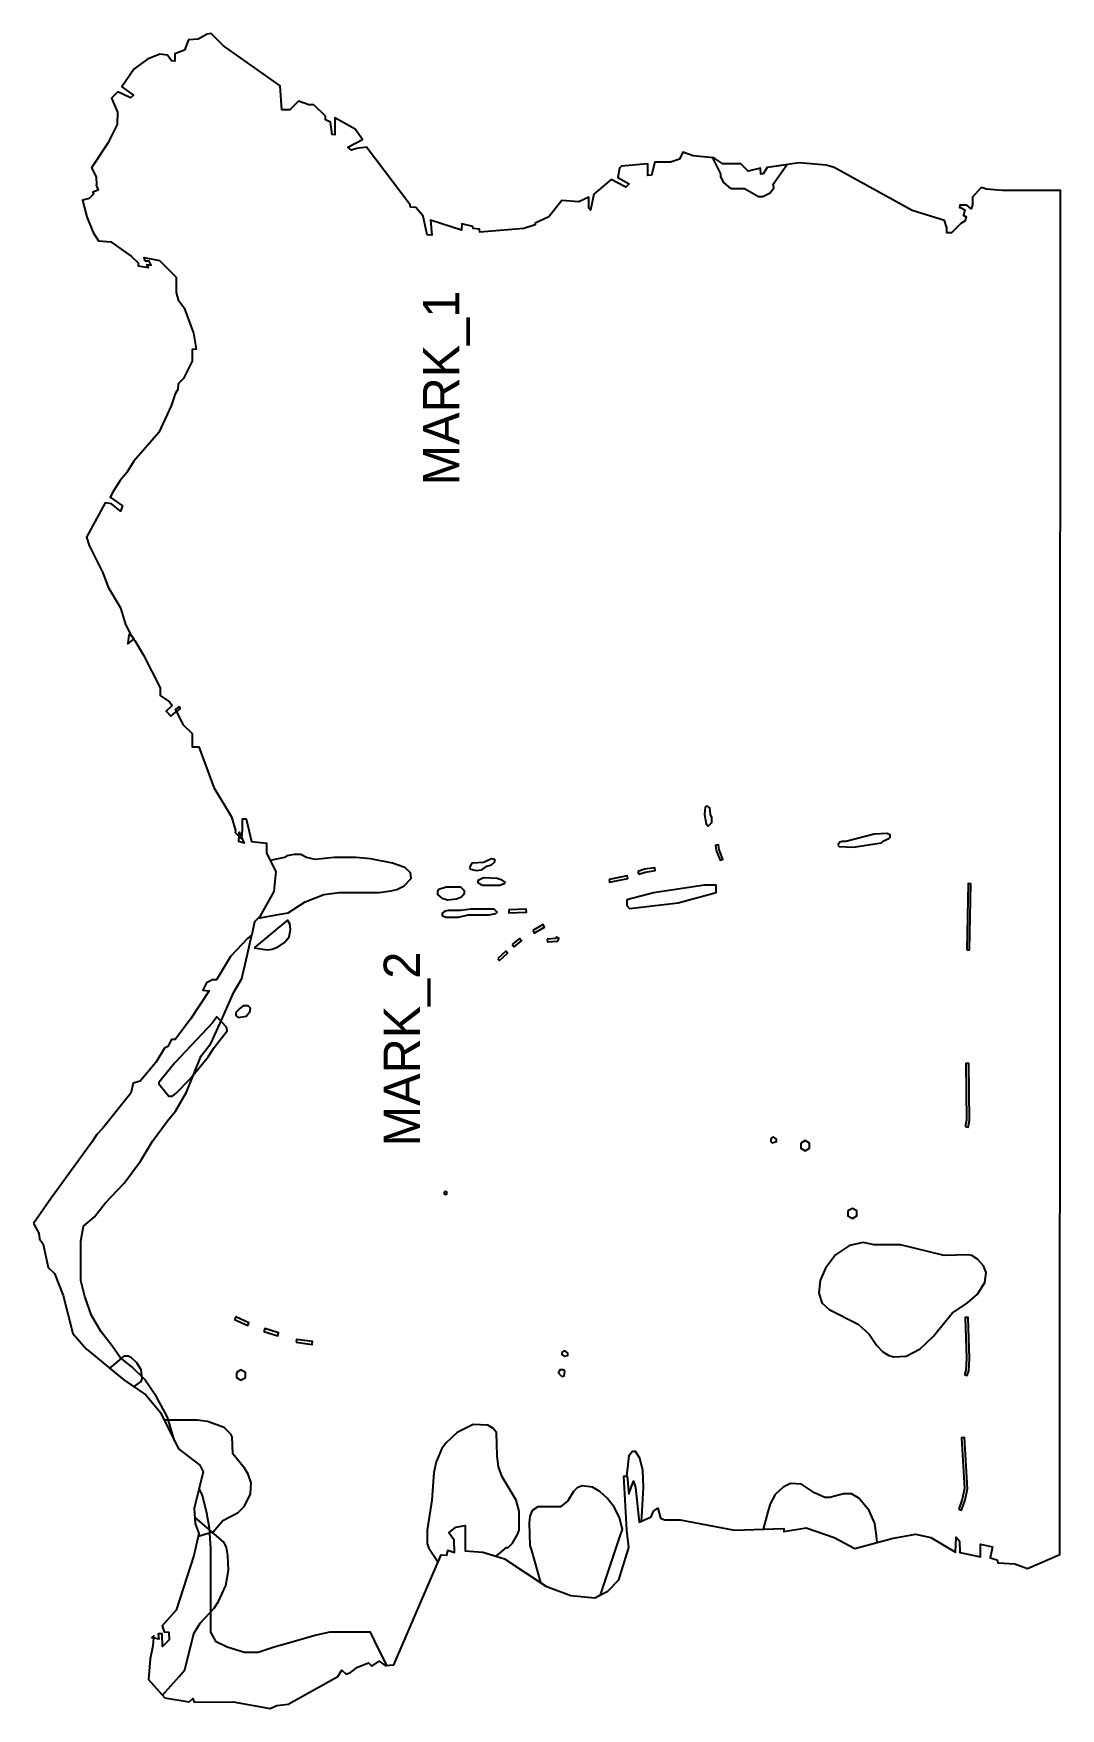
# Model space of a CAD drawing. Extents: x -1417 to -6, y 418 to 2719.
import ezdxf
from ezdxf.enums import TextEntityAlignment as Align

# ---------------------------------------------------------------- set-up
doc = ezdxf.new("R2010")
doc.units = 0

msp = doc.modelspace()

# ---------------------------------------------------------------- linework, layer by layer
at = {"layer": '1', "color": 7}
msp.add_lwpolyline([(-1416.9, 1084.3), (-1409.7, 1071.2), (-1408.8, 1063.3), (-1403.7, 1056.2), (-1396.6, 1024.1), (-1388.1, 1015.6), (-1376.1, 985.6), (-1363, 933.3), (-1344.6, 912.5), (-1292.8, 869.8), (-1262.7, 849), (-1242.5, 824.8), (-1217.6, 774.9), (-1188.3, 752.4), (-1183.8, 743.3), (-1196.3, 692.9), (-1194.8, 672.3), (-1189.5, 658.5), (-1196.8, 628.2), (-1220.7, 553.3), (-1240.1, 531.8), (-1237.2, 523.4), (-1230.8, 523.3), (-1230.7, 512.4), (-1239.7, 503.2), (-1240.1, 520.6), (-1245.6, 520.8), (-1244.6, 513.7), (-1251.9, 515.4), (-1251.7, 518.2), (-1254.3, 515.9), (-1251.9, 515.4), (-1252.8, 504.2), (-1256.7, 486.3), (-1258.8, 458.3), (-1236.4, 433), (-1203.1, 427.4), (-1197.9, 432), (-1196.2, 426.9), (-1142.7, 427.2), (-1091.7, 418.3), (-1082.7, 422.3), (-1066.8, 424.2), (-998.6, 462.4), (-993.4, 470.9), (-987.4, 465.5), (-981.4, 467.5), (-971.8, 475.2), (-956.5, 480.8), (-951.9, 476.3), (-942.1, 483.4), (-933.7, 477.2), (-921.9, 478.2), (-856.6, 629.2), (-848.9, 629), (-847.8, 635.8), (-838.5, 632.5), (-838.8, 649.5), (-846.2, 659.7), (-836.8, 667.2), (-823.9, 669.5), (-823.6, 635), (-799.6, 633.1), (-769.9, 624), (-712.9, 586.5), (-678.8, 573.3), (-645.7, 570.3), (-627.7, 579.3), (-612.8, 595.2), (-598.7, 639.3), (-601.7, 663.2), (-605.7, 737.3), (-601, 737.4), (-598.9, 713.3), (-592.7, 730.7), (-589.6, 721.8), (-584.5, 674.1), (-568.4, 681.7), (-564.8, 689.5), (-559.2, 693.4), (-555.4, 679.9), (-549.5, 677.2), (-528.4, 677.2), (-453.8, 663.3), (-385.9, 665.5), (-385.8, 661.6), (-355.3, 666.6), (-316.8, 653.3), (-288.6, 637.9), (-237.7, 651.8), (-204.9, 657.8), (-183.9, 653.3), (-150, 633.1), (-149.3, 653.4), (-144.7, 648), (-143.9, 632.4), (-115.8, 626.6), (-115.7, 643.9), (-99.4, 640.5), (-102.4, 625.3), (-92.8, 622.3), (-91.9, 618.3), (-68.7, 617.2), (-51.1, 610.7), (-6.8, 630), (-5.8, 2503.3), (-85.8, 2503.3), (-107.4, 2505.2), (-114.6, 2507.7), (-126.8, 2494.1), (-126.7, 2483.7), (-128.4, 2478.2), (-134.7, 2483.2), (-144.1, 2483.1), (-144.6, 2480.2), (-143.1, 2480.1), (-137.4, 2476.8), (-139.2, 2469.1), (-135.4, 2467.6), (-136.9, 2462), (-142.8, 2458.2), (-155.5, 2445.4), (-161.8, 2445.3), (-161.8, 2452.3), (-165.3, 2462.1), (-209.8, 2476.1), (-316.9, 2535), (-327.7, 2538.3), (-364.7, 2541.3), (-408.9, 2535), (-414.5, 2526.4), (-417.5, 2526), (-417.8, 2534.3), (-434.8, 2530.1), (-444.8, 2540.3), (-469.8, 2540.3), (-480.7, 2547.5), (-482.6, 2548.4), (-510.5, 2551.2), (-524.9, 2556), (-529.3, 2546.3), (-541.7, 2542.3), (-563.4, 2542.3), (-567.9, 2524.3), (-572.7, 2524.2), (-572.8, 2540.2), (-609, 2537.1), (-611.7, 2534.3), (-613.9, 2521.5), (-598.6, 2512.4), (-603, 2508.2), (-623.1, 2518.4), (-646.8, 2498.6), (-651.6, 2476.6), (-653.8, 2479.4), (-653.8, 2494.3), (-667.5, 2488), (-691.1, 2489.8), (-708.6, 2467.3), (-727.6, 2458.5), (-727.7, 2456.3), (-743.1, 2451.1), (-803.8, 2446.2), (-803.9, 2450.5), (-812.9, 2451.4), (-813.2, 2454.2), (-828.5, 2457.7), (-828.7, 2449.1), (-871.6, 2462.5), (-869.7, 2442.1), (-876, 2442.4), (-881.7, 2468.3), (-891.7, 2480.1), (-899, 2480.4), (-899.4, 2483.6), (-959.2, 2563), (-972.7, 2561.3), (-980.1, 2558.9), (-984.8, 2563), (-964.9, 2573.5), (-974.9, 2587.9), (-1002.7, 2603.1), (-1002.9, 2580.1), (-1006.6, 2580.3), (-1008.8, 2597.3), (-1015.8, 2600.4), (-1015.8, 2605.4), (-1031.9, 2621.3), (-1038.8, 2621.3), (-1052.9, 2626), (-1064.7, 2614.3), (-1075.5, 2614.2), (-1078.1, 2647.4), (-1155.7, 2702.2), (-1172.9, 2719.1), (-1178.2, 2718.1), (-1190.6, 2711.3), (-1203.7, 2710.3), (-1209.4, 2696.1), (-1222.6, 2691.4), (-1222.8, 2681.2), (-1227.3, 2681.4), (-1232.6, 2689.4), (-1243.1, 2690.7), (-1260.4, 2683.8), (-1278.7, 2670.7), (-1295.6, 2645.7), (-1279.3, 2634.5), (-1283.6, 2630.6), (-1300.8, 2639.2), (-1309.8, 2630.1), (-1301.7, 2611.2), (-1301.8, 2594.2), (-1314.7, 2568.3), (-1337, 2534.8), (-1330.7, 2522.2), (-1330.5, 2511.1), (-1331, 2510.9), (-1328.1, 2503.7), (-1335.3, 2501.3), (-1334.5, 2498.2), (-1340.4, 2492.4), (-1349.5, 2490.2), (-1343.7, 2467.1), (-1334.7, 2445.9), (-1327.8, 2434.3), (-1310.7, 2432.8), (-1282.8, 2413.3), (-1273.2, 2404), (-1272.9, 2400), (-1258.7, 2397.5), (-1261.3, 2401.7), (-1255.2, 2401.1), (-1257.9, 2406.5), (-1262.9, 2406.5), (-1263.8, 2407.4), (-1264.8, 2411.4), (-1243.6, 2407.2), (-1220.7, 2384.2), (-1220.7, 2363.2), (-1218, 2353.3), (-1209.7, 2342.2), (-1197, 2307.4), (-1193.2, 2285.3), (-1199, 2285), (-1198.8, 2269), (-1210.7, 2245.3), (-1217.9, 2238.1), (-1218.8, 2230.2), (-1222.1, 2224.2), (-1227.6, 2207.7), (-1244.8, 2171.1), (-1279.1, 2131.6), (-1288.8, 2116.2), (-1297.8, 2105.2), (-1307.4, 2089.8), (-1311.7, 2082.1), (-1294.8, 2070.4), (-1297.2, 2062.9), (-1309.7, 2073.2), (-1318.5, 2074.3), (-1343.9, 2027.3), (-1340.4, 2015.6), (-1321.8, 1978.3), (-1314.4, 1958.7), (-1297.3, 1930.2), (-1290.7, 1907.2), (-1283.7, 1894.2), (-1281.3, 1890.6), (-1285.9, 1893.1), (-1287.1, 1880.8), (-1279.1, 1887.2), (-1281.3, 1890.6), (-1281.1, 1890.5), (-1278.5, 1887.7), (-1279.1, 1887.2), (-1277.7, 1885.2), (-1265.8, 1865.3), (-1242.8, 1820.5), (-1242.8, 1809.8), (-1230.2, 1800.9), (-1226.4, 1795.9), (-1234.7, 1788.4), (-1228.1, 1781.2), (-1220.3, 1787.7), (-1221.8, 1790.6), (-1216.6, 1794.1), (-1215.4, 1791.9), (-1220.3, 1787.7), (-1211.7, 1770.1), (-1198.8, 1757.4), (-1198.7, 1739.2), (-1189.8, 1739.1), (-1169.1, 1683.4), (-1144.7, 1642.9), (-1139.5, 1624.3), (-1139.6, 1621.8), (-1134.7, 1616.6), (-1135.3, 1609.5), (-1127, 1607.3), (-1130.7, 1614.9), (-1129.6, 1625.3), (-1129.8, 1640.2), (-1124.9, 1640.2), (-1117.2, 1609.1), (-1096.7, 1606.8), (-1096.7, 1593.1), (-1084.1, 1567.9), (-1086.6, 1540.4), (-1105.7, 1506.3), (-1113.2, 1498.8), (-1116.8, 1481.2), (-1123, 1476.1), (-1146.2, 1451.2), (-1165.5, 1419.2), (-1170.9, 1419.2), (-1179, 1414.9), (-1184.2, 1405.2), (-1175.5, 1404.2), (-1201.1, 1365), (-1222.3, 1337.3), (-1227.2, 1337.3), (-1232.2, 1327.4), (-1237, 1325.5), (-1248.9, 1305.7), (-1270.3, 1279.9), (-1280, 1277.4), (-1283.2, 1263.4), (-1321.8, 1215.3), (-1330.1, 1206.9), (-1336.8, 1196.2), (-1392.7, 1119.3)], close=True, dxfattribs=at)
at = {"layer": '11', "color": 7}
msp.add_lwpolyline([(-1134.7, 1616.6), (-1134.2, 1622.2), (-1130.7, 1614.9), (-1130.9, 1612.7)], close=True, dxfattribs=at)
at = {"layer": '51', "color": 7}
for points in [[(-134.7, 1460.3), (-130.8, 1460.2), (-128.8, 1551.2), (-132.8, 1551.3)], [(-852.5, 1127.3), (-852.5, 1125.3), (-850.8, 1124.3), (-849, 1125.3), (-849, 1127.3), (-850.8, 1128.3)]]:
    msp.add_lwpolyline(points, close=True, dxfattribs=at)
at = {"layer": '52', "color": 7}
for points in [[(-479.7, 1604), (-478.7, 1596.7), (-473.6, 1583.5), (-469.9, 1585), (-474.8, 1597.8), (-475.8, 1604.5)], [(-586.4, 1568.1), (-585.1, 1564.4), (-576.3, 1567.3), (-562.5, 1569.3), (-563, 1573.2), (-577.2, 1571.2)], [(-626.1, 1557.2), (-625.4, 1553.3), (-600.4, 1558.3), (-601.1, 1562.2)], [(-763.8, 1515.2), (-763.7, 1511.3), (-739.7, 1512.3), (-739.8, 1516.2)], [(-759, 1467.8), (-756.5, 1464.7), (-746.5, 1472.7), (-749, 1475.8)], [(-730.7, 1487), (-728.8, 1483.5), (-714.8, 1491.5), (-716.7, 1495)], [(-710.9, 1475.2), (-710.6, 1471.3), (-697, 1472.3), (-696, 1473), (-694.9, 1476.6), (-698.6, 1477.9), (-699.2, 1476.1)], [(-779.1, 1448.7), (-776.4, 1445.8), (-765.4, 1455.8), (-768.1, 1458.7)], [(-136.7, 1217.7), (-132.8, 1216.8), (-130.7, 1226), (-131.8, 1304.3), (-135.7, 1304.2), (-134.8, 1226.5)], [(-1140.6, 952.4), (-1122.6, 944.4), (-1120.9, 948.1), (-1138.9, 956.1)], [(-137.6, 876.9), (-133.9, 875.6), (-131.8, 881.9), (-130.7, 899.2), (-132.8, 955.3), (-136.7, 955.2), (-134.8, 899.3), (-135.7, 882.6)], [(-1100.4, 936.3), (-1081.4, 930.3), (-1080.1, 934.2), (-1099.1, 940.2)], [(-1056, 921.3), (-1034, 918.3), (-1033.5, 922.2), (-1055.5, 925.2)], [(-145.6, 691.9), (-141.9, 690.6), (-136.8, 704.7), (-133.7, 720.1), (-137.8, 790.4), (-141.7, 790.1), (-137.8, 720.4), (-140.7, 705.8)]]:
    msp.add_lwpolyline(points, close=True, dxfattribs=at)
at = {"layer": '53', "color": 7}
for points in [[(-362.8, 1194.8), (-362.8, 1187.8), (-356.8, 1184.3), (-350.7, 1187.8), (-350.7, 1194.8), (-356.8, 1198.3)], [(-297.8, 1101.8), (-297.8, 1094.8), (-291.8, 1091.3), (-285.7, 1094.8), (-285.7, 1101.8), (-291.8, 1105.3)], [(-1137.8, 879.8), (-1137.8, 872.8), (-1131.8, 869.3), (-1125.7, 872.8), (-1125.7, 879.8), (-1131.8, 883.3)]]:
    msp.add_lwpolyline(points, close=True, dxfattribs=at)
at = {"layer": '54', "color": 7}
for points in [[(-483.9, 2548.5), (-472.8, 2526.3), (-472.8, 2522.3), (-468.8, 2514.3), (-461.8, 2508.3), (-457.8, 2506.3), (-439.8, 2506.3), (-420.8, 2495.3), (-414.8, 2495.3), (-404.8, 2500.3), (-399.8, 2507.3), (-400.8, 2512.3), (-381.8, 2538.8), (-408.9, 2535), (-414.5, 2526.4), (-417.5, 2526), (-417.8, 2534.3), (-434.8, 2530.1), (-444.8, 2540.3), (-469.8, 2540.3), (-480.7, 2547.5), (-482.6, 2548.4)], [(-494.8, 1646.3), (-492.8, 1633.3), (-489.8, 1630.3), (-484.8, 1635.3), (-484.8, 1642.3), (-486.8, 1646.3), (-487.8, 1655.3), (-491.8, 1658.3), (-493.8, 1656.3)], [(-311.8, 1604.3), (-309.8, 1602.3), (-290.8, 1601.3), (-251.8, 1607.3), (-248.8, 1610.3), (-241.8, 1613.3), (-239.8, 1615.3), (-239.8, 1618.3), (-243.8, 1620.3), (-261.8, 1619.3), (-300.8, 1609.3), (-305.8, 1609.3), (-308.8, 1608.3)], [(-1108.3, 1503.7), (-1077.8, 1509.3), (-1066.8, 1511.3), (-1043.8, 1526.3), (-1017.8, 1536.3), (-996.8, 1539.3), (-941.8, 1539.3), (-925.8, 1541.3), (-917.8, 1543.3), (-907.8, 1548.3), (-897.8, 1558.3), (-898.8, 1566.3), (-906.8, 1573.3), (-923.8, 1579.3), (-953.8, 1585.3), (-973.8, 1587.3), (-1003.8, 1587.3), (-1029.8, 1584.3), (-1041.8, 1587.3), (-1049.8, 1591.3), (-1058.8, 1591.3), (-1068.8, 1589.3), (-1071.8, 1587.3), (-1091.8, 1583.2), (-1084.1, 1567.9), (-1086.6, 1540.4), (-1105.7, 1506.3)], [(-817.8, 1573.3), (-815.8, 1571.3), (-808.8, 1569.3), (-800.8, 1570.3), (-793.8, 1575.3), (-787.8, 1577.3), (-782.8, 1581.3), (-782.8, 1584.3), (-787.8, 1585.3), (-798.8, 1580.3), (-814.8, 1579.3)], [(-861.8, 1540.3), (-861.8, 1536.3), (-855.8, 1531.3), (-847.8, 1529.3), (-835.8, 1530.3), (-828.8, 1533.3), (-824.8, 1538.3), (-824.8, 1541.3), (-829.8, 1546.3), (-849.8, 1546.3), (-859.8, 1543.3)], [(-806.8, 1555.3), (-805.8, 1552.3), (-799.8, 1549.3), (-776.8, 1549.3), (-769.8, 1551.3), (-768.8, 1553.3), (-772.8, 1556.3), (-779.8, 1558.3), (-798.8, 1559.3)], [(-601.8, 1529.2), (-601.7, 1521.2), (-597.8, 1517.3), (-531.3, 1524.9), (-478.8, 1539.2), (-478.8, 1549.3), (-494.9, 1549.2), (-564.9, 1538.5)], [(-1113.8, 1463.3), (-1095.8, 1460.3), (-1088.8, 1461.3), (-1080.8, 1464.3), (-1071.8, 1470.3), (-1065.8, 1478.3), (-1063.8, 1488.3), (-1064.8, 1496.3), (-1067.8, 1501.3)], [(-855.8, 1510.3), (-854.8, 1507.3), (-849.8, 1505.3), (-832.8, 1505.3), (-819.8, 1508.3), (-790.8, 1508.3), (-781.8, 1510.3), (-779.8, 1512.3), (-783.8, 1516.3), (-815.8, 1516.3), (-829.8, 1514.3), (-846.8, 1514.3), (-851.8, 1513.3)], [(-1416.9, 1084.3), (-1409.7, 1071.2), (-1408.8, 1063.3), (-1403.7, 1056.2), (-1396.6, 1024.1), (-1388.1, 1015.6), (-1376.1, 985.6), (-1363, 933.3), (-1344.6, 912.5), (-1292.8, 869.8), (-1262.7, 849), (-1242.5, 824.8), (-1223, 785.8), (-1232.8, 818.5), (-1247.7, 846.4), (-1264.5, 870.6), (-1281.2, 887.3), (-1297.9, 900.3), (-1309.1, 917), (-1323.9, 935.6), (-1337, 957.9), (-1346.3, 984), (-1351.8, 1006.3), (-1351.8, 1060.2), (-1348.1, 1080.7), (-1333.2, 1093.7), (-1318.4, 1112.3), (-1292.3, 1140.1), (-1270, 1169.9), (-1253.3, 1197.8), (-1232.8, 1225.7), (-1221.7, 1238.7), (-1206.8, 1264.7), (-1186.4, 1314.9), (-1173.4, 1331.6), (-1160.3, 1359.5), (-1141.7, 1402.3), (-1130.6, 1420.9), (-1123.2, 1452.5), (-1117.1, 1480.9), (-1123, 1476.1), (-1146.2, 1451.2), (-1165.5, 1419.2), (-1170.9, 1419.2), (-1179, 1414.9), (-1184.2, 1405.2), (-1175.5, 1404.2), (-1201.1, 1365), (-1222.3, 1337.3), (-1227.2, 1337.3), (-1232.2, 1327.4), (-1237, 1325.5), (-1248.9, 1305.7), (-1270.3, 1279.9), (-1280, 1277.4), (-1283.2, 1263.4), (-1321.8, 1215.3), (-1330.1, 1206.9), (-1336.8, 1196.2), (-1392.7, 1119.3)], [(-1138.8, 1374.3), (-1138.8, 1370.3), (-1135.8, 1367.3), (-1124.8, 1369.3), (-1119.8, 1375.3), (-1118.8, 1380.3), (-1121.8, 1383.3), (-1128.8, 1383.3), (-1132.8, 1380.3)], [(-1244.8, 1278.3), (-1244.8, 1276.3), (-1230.8, 1259.3), (-1225.8, 1259.3), (-1220.8, 1263.3), (-1201.8, 1283.3), (-1176.8, 1313.3), (-1168.8, 1326.3), (-1150.8, 1349.3), (-1151.8, 1354.3), (-1164.8, 1368.3), (-1170.8, 1360.3), (-1222.8, 1305.3)], [(-403.8, 1201.3), (-403.8, 1197.3), (-401.8, 1195.3), (-395.8, 1197.3), (-395.8, 1200.3), (-400.8, 1203.3)], [(-337.8, 989.3), (-333.8, 975.3), (-323.8, 966.3), (-283.8, 946.3), (-268.8, 932.3), (-258.8, 917.3), (-249.8, 908.3), (-241.8, 903.3), (-234.8, 901.3), (-217.8, 902.3), (-198.8, 912.3), (-180.8, 929.3), (-154.8, 961.3), (-133.8, 975.3), (-119.8, 987.3), (-109.8, 1003.3), (-107.8, 1017.3), (-111.8, 1026.3), (-119.8, 1035.3), (-127.8, 1040.3), (-132.8, 1041.3), (-165.8, 1040.3), (-225.8, 1055.3), (-261.8, 1055.3), (-276.8, 1058.3), (-295.8, 1054.3), (-314.8, 1041.3), (-328.8, 1023.3), (-335.8, 1006.3)], [(-1312.3, 885.9), (-1292.8, 869.8), (-1279.1, 860.3), (-1268.8, 867.3), (-1267.8, 871.3), (-1268.8, 883.3), (-1274.8, 893.3), (-1282.8, 900.3), (-1286.8, 902.3), (-1292.8, 902.3), (-1304.8, 892.3)], [(-690.8, 907.3), (-690.8, 904.3), (-687.8, 902.3), (-682.8, 903.3), (-682.8, 906.3), (-685.8, 909.3), (-688.8, 909.3)], [(-695.8, 879.3), (-690.8, 874.3), (-687.8, 875.3), (-686.8, 881.3), (-688.8, 883.3), (-693.8, 883.3)], [(-1237.3, 814.3), (-1217.6, 774.9), (-1188.3, 752.4), (-1183.8, 743.3), (-1196.3, 692.9), (-1194.8, 672.3), (-1189.5, 658.5), (-1190.3, 654.9), (-1182.8, 657.3), (-1169.8, 661.3), (-1156.8, 676.3), (-1135.8, 687.3), (-1126.8, 696.3), (-1118.8, 713.3), (-1117.8, 728.3), (-1121.8, 740.3), (-1126.8, 748.3), (-1142.8, 768.3), (-1143.8, 791.3), (-1145.8, 795.3), (-1154.8, 804.3), (-1177.8, 812.3), (-1191.8, 814.3)], [(-875.8, 663.3), (-875.8, 644.3), (-873.8, 638.3), (-861, 619.1), (-856.6, 629.2), (-848.9, 629), (-847.8, 635.8), (-838.5, 632.5), (-838.8, 649.5), (-846.2, 659.7), (-836.8, 667.2), (-823.9, 669.5), (-823.6, 635), (-799.6, 633.1), (-781, 627.4), (-772.8, 634.3), (-766.8, 639.3), (-764.8, 639.3), (-758.8, 645.3), (-751.8, 657.3), (-749.8, 663.3), (-749.8, 689.3), (-753.8, 704.3), (-772.8, 736.3), (-777.8, 750.3), (-779.8, 765.3), (-780.8, 797.3), (-785.8, 803.3), (-792.8, 807.3), (-812.8, 808.3), (-834.8, 797.3), (-849.8, 783.3), (-855.8, 775.3), (-863.8, 757.3), (-866.8, 742.3), (-869.8, 704.3)], [(-602.2, 737.4), (-601, 737.4), (-598.9, 713.3), (-592.7, 730.7), (-589.6, 721.8), (-584.5, 674.1), (-581.6, 675.4), (-580.8, 689.3), (-578.8, 722.3), (-579.8, 745.3), (-583.8, 762.3), (-589.8, 771.3), (-593.8, 771.3), (-598.8, 765.3), (-601.8, 741.3)], [(-1258.8, 458.3), (-1236.4, 433), (-1203.1, 427.4), (-1197.9, 432), (-1196.2, 426.9), (-1142.7, 427.2), (-1091.7, 418.3), (-1082.7, 422.3), (-1066.8, 424.2), (-998.6, 462.4), (-993.4, 470.9), (-987.4, 465.5), (-981.4, 467.5), (-971.8, 475.2), (-956.5, 480.8), (-951.9, 476.3), (-942.1, 483.4), (-933.7, 477.2), (-931.2, 477.4), (-948.4, 511.7), (-954, 522.9), (-1009.7, 522.9), (-1028.3, 519.2), (-1059.9, 509.9), (-1086, 502.4), (-1108.3, 495), (-1126.9, 495), (-1151, 502.4), (-1165.9, 509.9), (-1173.4, 522.9), (-1173.4, 638.2), (-1175.2, 666.1), (-1178.9, 686.5), (-1184.5, 710.7), (-1189.4, 720.5), (-1196.3, 692.9), (-1194.8, 672.3), (-1189.5, 658.5), (-1196.8, 628.2), (-1220.7, 553.3), (-1240.1, 531.8), (-1237.2, 523.4), (-1230.8, 523.3), (-1230.7, 512.4), (-1239.7, 503.2), (-1240.1, 520.6), (-1245.6, 520.8), (-1244.6, 513.7), (-1251.9, 515.4), (-1251.7, 518.2), (-1254.3, 515.9), (-1251.9, 515.4), (-1252.8, 504.2), (-1256.7, 486.3)], [(-735.8, 673.3), (-734.8, 642.3), (-732.8, 635.3), (-720.2, 591.3), (-712.9, 586.5), (-678.8, 573.3), (-645.7, 570.3), (-637.7, 574.3), (-609.8, 658.3), (-607.8, 664.3), (-611.8, 680.3), (-618.8, 694.3), (-628.8, 707.3), (-638.8, 716.3), (-648.8, 722.3), (-662.8, 724.3), (-669.8, 721.3), (-674.8, 716.3), (-682.8, 703.3), (-692.8, 695.3), (-723.8, 695.3), (-731.8, 690.3), (-734.8, 682.3)], [(-414.2, 664.6), (-385.9, 665.5), (-385.8, 661.6), (-355.3, 666.6), (-316.8, 653.3), (-288.6, 637.9), (-257.7, 646.4), (-258.8, 655.3), (-260.8, 672.3), (-268.8, 690.3), (-282.8, 707.3), (-292.8, 713.3), (-303.8, 713.3), (-322.8, 708.3), (-329.8, 708.3), (-343.8, 714.3), (-361.8, 726.3), (-376.8, 727.3), (-386.8, 722.3), (-397.8, 712.3), (-404.8, 699.3), (-407.8, 688.3)], [(-1258.8, 458.3), (-1239.6, 436.6), (-1216.8, 462.3), (-1208.8, 471.3), (-1196.8, 521.3), (-1187.8, 535.3), (-1168.8, 556.3), (-1162.8, 565.3), (-1152.8, 587.3), (-1148.8, 608.3), (-1149.8, 628.3), (-1151.8, 639.3), (-1154.8, 646.3), (-1161.8, 652.3), (-1195.4, 681.1), (-1194.8, 672.3), (-1189.5, 658.5), (-1196.8, 628.2), (-1220.7, 553.3), (-1240.1, 531.8), (-1237.2, 523.4), (-1230.8, 523.3), (-1230.7, 512.4), (-1239.7, 503.2), (-1240.1, 520.6), (-1245.6, 520.8), (-1244.6, 513.7), (-1251.9, 515.4), (-1251.7, 518.2), (-1254.3, 515.9), (-1251.9, 515.4), (-1252.8, 504.2), (-1256.7, 486.3)]]:
    msp.add_lwpolyline(points, close=True, dxfattribs=at)

# ---------------------------------------------------------------- texts
at = {"layer": '72', "color": 3}
for s, p in [('MARK_1', (-816.8, 2098.3)), ('MARK_2', (-870.8, 1190.3))]:
    msp.add_text(s, height=50, rotation=90, dxfattribs=at).set_placement(p, align=Align.BOTTOM_LEFT)

doc.saveas('drawing.dxf')
